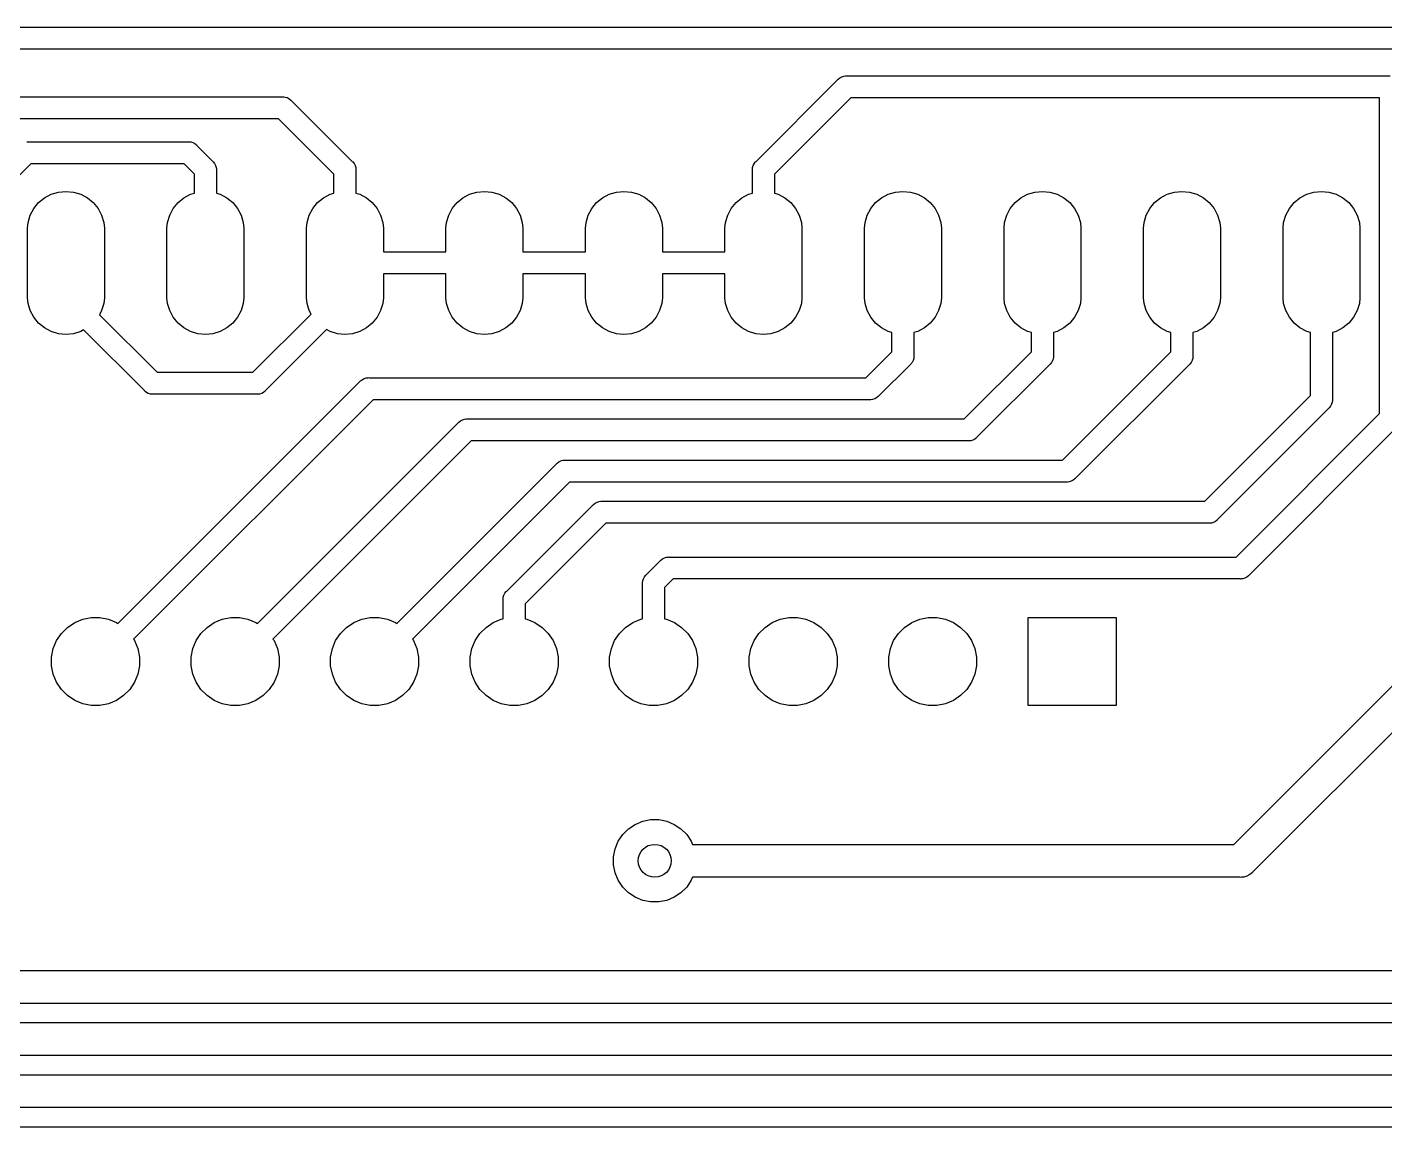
# Model space of a CAD drawing. Extents: x 29 to 167, y -139 to -69.
# Drawn here: x 48.45 to 73.17, y -89.24 to -69.21 of the extents above; entities that cross this region are included whole.
import ezdxf

# ---------------------------------------------------------------- set-up
doc = ezdxf.new("R2010")
doc.units = 0
doc.layers.add('BLACK', color=7, linetype='CONTINUOUS')

msp = doc.modelspace()

# ---------------------------------------------------------------- linework, layer by layer
at = {"layer": 'BLACK', "linetype": 'CONTINUOUS'}
for p, q in [((46.4843, -69.2055), (126.8, -69.2055)), ((126.727, -69.6055), (46.5573, -69.6055)), ((61.7255, -71.6516), (63.2171, -70.16)), ((63.2171, -70.16), (63.2234, -70.1524)), ((63.2234, -70.1524), (63.2538, -70.1274)), ((63.2538, -70.1274), (63.2886, -70.1088)), ((63.2886, -70.1088), (63.3263, -70.0974)), ((63.3263, -70.0974), (63.3557, -70.0945)), ((63.3557, -70.0945), (63.3655, -70.0935)), ((63.3655, -70.0935), (63.3753, -70.0945)), ((63.3753, -70.0945), (73.2692, -70.0945)), ((47.0633, -70.4755), (53.1057, -70.4755)), ((53.1057, -70.4755), (53.1155, -70.4745)), ((53.1155, -70.4745), (53.1253, -70.4755)), ((53.1253, -70.4755), (53.1253, -70.4755)), ((53.1253, -70.4755), (53.1547, -70.4784)), ((53.1547, -70.4784), (53.1924, -70.4898)), ((53.1924, -70.4898), (53.2272, -70.5084)), ((53.2272, -70.5084), (53.2576, -70.5334)), ((53.2576, -70.5334), (53.2639, -70.541)), ((53.2639, -70.541), (54.3745, -71.6516)), ((63.4483, -70.4945), (62.06, -71.8828)), ((73.079, -70.4945), (63.4483, -70.4945)), ((73.079, -76.2442), (73.079, -70.4945)), ((53.0327, -70.8755), (47.1363, -70.8755)), ((54.04, -71.8828), (53.0327, -70.8755)), ((48.4483, -71.2942), (51.3844, -71.2942)), ((51.3844, -71.2942), (51.3942, -71.2932)), ((51.3942, -71.2932), (51.404, -71.2942)), ((51.404, -71.2942), (51.404, -71.2942)), ((51.404, -71.2942), (51.4334, -71.2971)), ((51.4334, -71.2971), (51.4711, -71.3085)), ((51.4711, -71.3085), (51.5058, -71.3271)), ((51.5058, -71.3271), (51.5363, -71.3521)), ((51.5363, -71.3521), (51.5425, -71.3597)), ((51.5425, -71.3597), (51.8345, -71.6516)), ((51.8345, -71.6516), (51.8421, -71.6579)), ((51.8421, -71.6579), (51.8671, -71.6883)), ((54.3745, -71.6516), (54.3821, -71.6579)), ((54.3821, -71.6579), (54.4071, -71.6883)), ((61.6929, -71.6883), (61.7179, -71.6579)), ((61.7179, -71.6579), (61.7255, -71.6516)), ((48.5214, -71.6942), (48.07, -72.1455)), ((51.3113, -71.6942), (48.5214, -71.6942)), ((51.5, -71.8828), (51.3113, -71.6942)), ((51.5, -72.2292), (51.5, -71.8828)), ((51.8671, -71.6883), (51.8857, -71.7231)), ((51.8857, -71.7231), (51.8971, -71.7608)), ((51.8971, -71.7608), (51.9, -71.7902)), ((51.9, -71.7902), (51.9, -71.7902)), ((51.9, -71.7902), (51.901, -71.8)), ((51.901, -71.8), (51.9, -71.8098)), ((51.9, -71.8098), (51.9, -72.2292)), ((54.04, -72.2292), (54.04, -71.8828)), ((54.4071, -71.6883), (54.4257, -71.7231)), ((54.4257, -71.7231), (54.4371, -71.7608)), ((54.4371, -71.7608), (54.44, -71.7902)), ((54.44, -71.7902), (54.44, -71.7902)), ((54.44, -71.7902), (54.441, -71.8)), ((54.441, -71.8), (54.44, -71.8098)), ((54.44, -71.8098), (54.44, -72.2292)), ((61.659, -71.8), (61.6629, -71.7608)), ((61.66, -71.8098), (61.659, -71.8)), ((61.66, -72.2292), (61.66, -71.8098)), ((61.6629, -71.7608), (61.6743, -71.7231)), ((61.6743, -71.7231), (61.6898, -71.6942)), ((61.6898, -71.6942), (61.6929, -71.6883)), ((62.06, -71.8828), (62.06, -72.2292)), ((48.5752, -72.5092), (48.6626, -72.4026)), ((48.6626, -72.4026), (48.7692, -72.3152)), ((48.7692, -72.3152), (48.8908, -72.2502)), ((48.8908, -72.2502), (49.0228, -72.2101)), ((49.0228, -72.2101), (49.16, -72.1966)), ((49.16, -72.1966), (49.2972, -72.2101)), ((49.2972, -72.2101), (49.4292, -72.2502)), ((49.4292, -72.2502), (49.5508, -72.3152)), ((49.5508, -72.3152), (49.6574, -72.4026)), ((49.6574, -72.4026), (49.7448, -72.5092)), ((51.1152, -72.5092), (51.2026, -72.4026)), ((51.2026, -72.4026), (51.3092, -72.3152)), ((51.3092, -72.3152), (51.4308, -72.2502)), ((51.4308, -72.2502), (51.5, -72.2292)), ((51.9, -72.2292), (51.9692, -72.2502)), ((51.9692, -72.2502), (52.0908, -72.3152)), ((52.0908, -72.3152), (52.1974, -72.4026)), ((52.1974, -72.4026), (52.2848, -72.5092)), ((53.6552, -72.5092), (53.7426, -72.4026)), ((53.7426, -72.4026), (53.8492, -72.3152)), ((53.8492, -72.3152), (53.9708, -72.2502)), ((53.9708, -72.2502), (54.04, -72.2292)), ((54.44, -72.2292), (54.5092, -72.2502)), ((54.5092, -72.2502), (54.6308, -72.3152)), ((54.6308, -72.3152), (54.7374, -72.4026)), ((54.7374, -72.4026), (54.8248, -72.5092)), ((56.1952, -72.5092), (56.2826, -72.4026)), ((56.2826, -72.4026), (56.3892, -72.3152)), ((56.3892, -72.3152), (56.5108, -72.2502)), ((56.5108, -72.2502), (56.6428, -72.2101)), ((56.6428, -72.2101), (56.78, -72.1966)), ((56.78, -72.1966), (56.9172, -72.2101)), ((56.9172, -72.2101), (57.0492, -72.2502)), ((57.0492, -72.2502), (57.1708, -72.3152)), ((57.1708, -72.3152), (57.2774, -72.4026)), ((57.2774, -72.4026), (57.3648, -72.5092)), ((58.7352, -72.5092), (58.8226, -72.4026)), ((58.8226, -72.4026), (58.9292, -72.3152)), ((58.9292, -72.3152), (59.0508, -72.2502)), ((59.0508, -72.2502), (59.1828, -72.2101)), ((59.1828, -72.2101), (59.32, -72.1966)), ((59.32, -72.1966), (59.4572, -72.2101)), ((59.4572, -72.2101), (59.5892, -72.2502)), ((59.5892, -72.2502), (59.7108, -72.3152)), ((59.7108, -72.3152), (59.8174, -72.4026)), ((59.8174, -72.4026), (59.9048, -72.5092)), ((61.2752, -72.5092), (61.3626, -72.4026)), ((61.3626, -72.4026), (61.4692, -72.3152)), ((61.4692, -72.3152), (61.5908, -72.2502)), ((61.5908, -72.2502), (61.66, -72.2292)), ((62.06, -72.2292), (62.1292, -72.2502)), ((62.1292, -72.2502), (62.2508, -72.3152)), ((62.2508, -72.3152), (62.3574, -72.4026)), ((62.3574, -72.4026), (62.4448, -72.5092)), ((63.8152, -72.5092), (63.9026, -72.4026)), ((63.9026, -72.4026), (64.0092, -72.3152)), ((64.0092, -72.3152), (64.1308, -72.2502)), ((64.1308, -72.2502), (64.2628, -72.2101)), ((64.2628, -72.2101), (64.4, -72.1966)), ((64.4, -72.1966), (64.5372, -72.2101)), ((64.5372, -72.2101), (64.6692, -72.2502)), ((64.6692, -72.2502), (64.7908, -72.3152)), ((64.7908, -72.3152), (64.8974, -72.4026)), ((64.8974, -72.4026), (64.9848, -72.5092)), ((66.3552, -72.5092), (66.4426, -72.4026)), ((66.4426, -72.4026), (66.5492, -72.3152)), ((66.5492, -72.3152), (66.6708, -72.2502)), ((66.6708, -72.2502), (66.8028, -72.2101)), ((66.8028, -72.2101), (66.94, -72.1966)), ((66.94, -72.1966), (67.0772, -72.2101)), ((67.0772, -72.2101), (67.2092, -72.2502)), ((67.2092, -72.2502), (67.3308, -72.3152)), ((67.3308, -72.3152), (67.4374, -72.4026)), ((67.4374, -72.4026), (67.5248, -72.5092)), ((68.8952, -72.5092), (68.9826, -72.4026)), ((68.9826, -72.4026), (69.0892, -72.3152)), ((69.0892, -72.3152), (69.2108, -72.2502)), ((69.2108, -72.2502), (69.3428, -72.2101)), ((69.3428, -72.2101), (69.48, -72.1966)), ((69.48, -72.1966), (69.6172, -72.2101)), ((69.6172, -72.2101), (69.7492, -72.2502)), ((69.7492, -72.2502), (69.8708, -72.3152)), ((69.8708, -72.3152), (69.9774, -72.4026)), ((69.9774, -72.4026), (70.0648, -72.5092)), ((71.4352, -72.5092), (71.5226, -72.4026)), ((71.5226, -72.4026), (71.6292, -72.3152)), ((71.6292, -72.3152), (71.7508, -72.2502)), ((71.7508, -72.2502), (71.8828, -72.2101)), ((71.8828, -72.2101), (72.02, -72.1966)), ((72.02, -72.1966), (72.1572, -72.2101)), ((72.1572, -72.2101), (72.2892, -72.2502)), ((72.2892, -72.2502), (72.4108, -72.3152)), ((72.4108, -72.3152), (72.5174, -72.4026)), ((72.5174, -72.4026), (72.6048, -72.5092)), ((48.4701, -72.7628), (48.5102, -72.6308)), ((48.5102, -72.6308), (48.5752, -72.5092)), ((49.7448, -72.5092), (49.8098, -72.6308)), ((49.8098, -72.6308), (49.8499, -72.7628)), ((51.0101, -72.7628), (51.0502, -72.6308)), ((51.0502, -72.6308), (51.1152, -72.5092)), ((52.2848, -72.5092), (52.3498, -72.6308)), ((52.3498, -72.6308), (52.3899, -72.7628)), ((53.5501, -72.7628), (53.5902, -72.6308)), ((53.5902, -72.6308), (53.6552, -72.5092)), ((54.8248, -72.5092), (54.8898, -72.6308)), ((54.8898, -72.6308), (54.9299, -72.7628)), ((56.0901, -72.7628), (56.1302, -72.6308)), ((56.1302, -72.6308), (56.1952, -72.5092)), ((57.3648, -72.5092), (57.4298, -72.6308)), ((57.4298, -72.6308), (57.4699, -72.7628)), ((58.6301, -72.7628), (58.6702, -72.6308)), ((58.6702, -72.6308), (58.7352, -72.5092)), ((59.9048, -72.5092), (59.9698, -72.6308)), ((59.9698, -72.6308), (60.0099, -72.7628)), ((61.1701, -72.7628), (61.2102, -72.6308)), ((61.2102, -72.6308), (61.2752, -72.5092)), ((62.4448, -72.5092), (62.5098, -72.6308)), ((62.5098, -72.6308), (62.5499, -72.7628)), ((63.7101, -72.7628), (63.7502, -72.6308)), ((63.7502, -72.6308), (63.8152, -72.5092)), ((64.9848, -72.5092), (65.0498, -72.6308)), ((65.0498, -72.6308), (65.0899, -72.7628)), ((66.2501, -72.7628), (66.2902, -72.6308)), ((66.2902, -72.6308), (66.3552, -72.5092)), ((67.5248, -72.5092), (67.5898, -72.6308)), ((67.5898, -72.6308), (67.6299, -72.7628)), ((68.7901, -72.7628), (68.8302, -72.6308)), ((68.8302, -72.6308), (68.8952, -72.5092)), ((70.0648, -72.5092), (70.1298, -72.6308)), ((70.1298, -72.6308), (70.1699, -72.7628)), ((71.3301, -72.7628), (71.3702, -72.6308)), ((71.3702, -72.6308), (71.4352, -72.5092)), ((72.6048, -72.5092), (72.6698, -72.6308)), ((72.6698, -72.6308), (72.7099, -72.7628)), ((48.46, -72.8656), (48.4701, -72.7628)), ((48.46, -74.1344), (48.46, -72.8656)), ((49.8499, -72.7628), (49.86, -72.8656)), ((49.86, -72.8656), (49.86, -74.1344)), ((51, -72.8656), (51.0101, -72.7628)), ((51, -74.1344), (51, -72.8656)), ((52.3899, -72.7628), (52.4, -72.8656)), ((52.4, -72.8656), (52.4, -74.1344)), ((53.54, -72.8656), (53.5501, -72.7628)), ((53.54, -74.1344), (53.54, -72.8656)), ((54.9299, -72.7628), (54.94, -72.8656)), ((54.94, -72.8656), (54.94, -73.3)), ((56.08, -72.8656), (56.0901, -72.7628)), ((56.08, -73.3), (56.08, -72.8656)), ((57.4699, -72.7628), (57.48, -72.8656)), ((57.48, -72.8656), (57.48, -73.3)), ((58.62, -72.8656), (58.6301, -72.7628)), ((58.62, -73.3), (58.62, -72.8656)), ((60.0099, -72.7628), (60.02, -72.8656)), ((60.02, -72.8656), (60.02, -73.3)), ((61.16, -72.8656), (61.1701, -72.7628)), ((61.16, -73.3), (61.16, -72.8656)), ((62.5499, -72.7628), (62.56, -72.8656)), ((62.56, -72.8656), (62.56, -74.1344)), ((63.7, -72.8656), (63.7101, -72.7628)), ((63.7, -74.1344), (63.7, -72.8656)), ((65.0899, -72.7628), (65.1, -72.8656)), ((65.1, -72.8656), (65.1, -74.1344)), ((66.24, -72.8656), (66.2501, -72.7628)), ((66.24, -74.1344), (66.24, -72.8656)), ((67.6299, -72.7628), (67.64, -72.8656)), ((67.64, -72.8656), (67.64, -74.1344)), ((68.78, -72.8656), (68.7901, -72.7628)), ((68.78, -74.1344), (68.78, -72.8656)), ((70.1699, -72.7628), (70.18, -72.8656)), ((70.18, -72.8656), (70.18, -74.1344)), ((71.32, -72.8656), (71.3301, -72.7628)), ((71.32, -74.1344), (71.32, -72.8656)), ((72.7099, -72.7628), (72.72, -72.8656)), ((72.72, -72.8656), (72.72, -74.1344)), ((54.94, -73.3), (56.08, -73.3)), ((57.48, -73.3), (58.62, -73.3)), ((60.02, -73.3), (61.16, -73.3)), ((56.08, -73.7), (54.94, -73.7)), ((54.94, -73.7), (54.94, -74.1344)), ((56.08, -74.1344), (56.08, -73.7)), ((58.62, -73.7), (57.48, -73.7)), ((57.48, -73.7), (57.48, -74.1344)), ((58.62, -74.1344), (58.62, -73.7)), ((61.16, -73.7), (60.02, -73.7)), ((60.02, -73.7), (60.02, -74.1344)), ((61.16, -74.1344), (61.16, -73.7)), ((48.4701, -74.2372), (48.46, -74.1344)), ((49.86, -74.1344), (49.8499, -74.2372)), ((51.0101, -74.2372), (51, -74.1344)), ((52.4, -74.1344), (52.3899, -74.2372)), ((53.5501, -74.2372), (53.54, -74.1344)), ((54.94, -74.1344), (54.9299, -74.2372)), ((56.0901, -74.2372), (56.08, -74.1344)), ((57.48, -74.1344), (57.4699, -74.2372)), ((58.6301, -74.2372), (58.62, -74.1344)), ((60.02, -74.1344), (60.0099, -74.2372)), ((61.1701, -74.2372), (61.16, -74.1344)), ((62.56, -74.1344), (62.5499, -74.2372)), ((63.7101, -74.2372), (63.7, -74.1344)), ((65.1, -74.1344), (65.0899, -74.2372)), ((66.2501, -74.2372), (66.24, -74.1344)), ((67.64, -74.1344), (67.6299, -74.2372)), ((68.7901, -74.2372), (68.78, -74.1344)), ((70.18, -74.1344), (70.1699, -74.2372)), ((71.3301, -74.2372), (71.32, -74.1344)), ((72.72, -74.1344), (72.7099, -74.2372)), ((48.5102, -74.3692), (48.4701, -74.2372)), ((48.5752, -74.4908), (48.5102, -74.3692)), ((49.8098, -74.3692), (49.7704, -74.443)), ((49.8499, -74.2372), (49.8098, -74.3692)), ((51.0502, -74.3692), (51.0101, -74.2372)), ((51.1152, -74.4908), (51.0502, -74.3692)), ((52.3498, -74.3692), (52.2848, -74.4908)), ((52.3899, -74.2372), (52.3498, -74.3692)), ((53.5902, -74.3692), (53.5501, -74.2372)), ((53.6242, -74.4329), (53.5902, -74.3692)), ((54.8898, -74.3692), (54.8248, -74.4908)), ((54.9299, -74.2372), (54.8898, -74.3692)), ((56.1302, -74.3692), (56.0901, -74.2372)), ((56.1952, -74.4908), (56.1302, -74.3692)), ((57.4298, -74.3692), (57.3648, -74.4908)), ((57.4699, -74.2372), (57.4298, -74.3692)), ((58.6702, -74.3692), (58.6301, -74.2372)), ((58.7352, -74.4908), (58.6702, -74.3692)), ((59.9698, -74.3692), (59.9048, -74.4908)), ((60.0099, -74.2372), (59.9698, -74.3692)), ((61.2102, -74.3692), (61.1701, -74.2372)), ((61.2752, -74.4908), (61.2102, -74.3692)), ((62.5098, -74.3692), (62.4448, -74.4908)), ((62.5499, -74.2372), (62.5098, -74.3692)), ((63.7502, -74.3692), (63.7101, -74.2372)), ((63.8152, -74.4908), (63.7502, -74.3692)), ((65.0498, -74.3692), (64.9848, -74.4908)), ((65.0899, -74.2372), (65.0498, -74.3692)), ((66.2902, -74.3692), (66.2501, -74.2372)), ((66.3552, -74.4908), (66.2902, -74.3692)), ((67.5898, -74.3692), (67.5248, -74.4908)), ((67.6299, -74.2372), (67.5898, -74.3692)), ((68.8302, -74.3692), (68.7901, -74.2372)), ((68.8952, -74.4908), (68.8302, -74.3692)), ((70.1298, -74.3692), (70.0648, -74.4908)), ((70.1699, -74.2372), (70.1298, -74.3692)), ((71.3702, -74.3692), (71.3301, -74.2372)), ((71.4352, -74.4908), (71.3702, -74.3692)), ((72.6698, -74.3692), (72.6048, -74.4908)), ((72.7099, -74.2372), (72.6698, -74.3692)), ((48.6626, -74.5974), (48.5752, -74.4908)), ((48.7692, -74.6848), (48.6626, -74.5974)), ((49.7704, -74.443), (50.8193, -75.492)), ((51.2026, -74.5974), (51.1152, -74.4908)), ((51.3092, -74.6848), (51.2026, -74.5974)), ((52.1974, -74.5974), (52.0908, -74.6848)), ((52.2848, -74.4908), (52.1974, -74.5974)), ((52.5652, -75.492), (53.6242, -74.4329)), ((54.7374, -74.5974), (54.6308, -74.6848)), ((54.8248, -74.4908), (54.7374, -74.5974)), ((56.2826, -74.5974), (56.1952, -74.4908)), ((56.3892, -74.6848), (56.2826, -74.5974)), ((57.2774, -74.5974), (57.1708, -74.6848)), ((57.3648, -74.4908), (57.2774, -74.5974)), ((58.8226, -74.5974), (58.7352, -74.4908)), ((58.9292, -74.6848), (58.8226, -74.5974)), ((59.8174, -74.5974), (59.7108, -74.6848)), ((59.9048, -74.4908), (59.8174, -74.5974)), ((61.3626, -74.5974), (61.2752, -74.4908)), ((61.4692, -74.6848), (61.3626, -74.5974)), ((62.3574, -74.5974), (62.2508, -74.6848)), ((62.4448, -74.4908), (62.3574, -74.5974)), ((63.9026, -74.5974), (63.8152, -74.4908)), ((64.0092, -74.6848), (63.9026, -74.5974)), ((64.8974, -74.5974), (64.7908, -74.6848)), ((64.9848, -74.4908), (64.8974, -74.5974)), ((66.4426, -74.5974), (66.3552, -74.4908)), ((66.5492, -74.6848), (66.4426, -74.5974)), ((67.4374, -74.5974), (67.3308, -74.6848)), ((67.5248, -74.4908), (67.4374, -74.5974)), ((68.9826, -74.5974), (68.8952, -74.4908)), ((69.0892, -74.6848), (68.9826, -74.5974)), ((69.9774, -74.5974), (69.8708, -74.6848)), ((70.0648, -74.4908), (69.9774, -74.5974)), ((71.5226, -74.5974), (71.4352, -74.4908)), ((71.6292, -74.6848), (71.5226, -74.5974)), ((72.5174, -74.5974), (72.4108, -74.6848)), ((72.6048, -74.4908), (72.5174, -74.5974)), ((48.8908, -74.7498), (48.7692, -74.6848)), ((49.0228, -74.7899), (48.8908, -74.7498)), ((49.16, -74.8034), (49.0228, -74.7899)), ((49.2972, -74.7899), (49.16, -74.8034)), ((49.4292, -74.7498), (49.2972, -74.7899)), ((49.4828, -74.7212), (49.4292, -74.7498)), ((50.5881, -75.8265), (49.4828, -74.7212)), ((51.4308, -74.7498), (51.3092, -74.6848)), ((51.5628, -74.7899), (51.4308, -74.7498)), ((51.7, -74.8034), (51.5628, -74.7899)), ((51.8372, -74.7899), (51.7, -74.8034)), ((51.9692, -74.7498), (51.8372, -74.7899)), ((52.0908, -74.6848), (51.9692, -74.7498)), ((53.9071, -74.7158), (52.7964, -75.8265)), ((53.9708, -74.7498), (53.9071, -74.7158)), ((54.1028, -74.7899), (53.9708, -74.7498)), ((54.24, -74.8034), (54.1028, -74.7899)), ((54.3772, -74.7899), (54.24, -74.8034)), ((54.5092, -74.7498), (54.3772, -74.7899)), ((54.6308, -74.6848), (54.5092, -74.7498)), ((56.5108, -74.7498), (56.3892, -74.6848)), ((56.6428, -74.7899), (56.5108, -74.7498)), ((56.78, -74.8034), (56.6428, -74.7899)), ((56.9172, -74.7899), (56.78, -74.8034)), ((57.0492, -74.7498), (56.9172, -74.7899)), ((57.1708, -74.6848), (57.0492, -74.7498)), ((59.0508, -74.7498), (58.9292, -74.6848)), ((59.1828, -74.7899), (59.0508, -74.7498)), ((59.32, -74.8034), (59.1828, -74.7899)), ((59.4572, -74.7899), (59.32, -74.8034)), ((59.5892, -74.7498), (59.4572, -74.7899)), ((59.7108, -74.6848), (59.5892, -74.7498)), ((61.5908, -74.7498), (61.4692, -74.6848)), ((61.7228, -74.7899), (61.5908, -74.7498)), ((61.86, -74.8034), (61.7228, -74.7899)), ((61.9972, -74.7899), (61.86, -74.8034)), ((62.1292, -74.7498), (61.9972, -74.7899)), ((62.2508, -74.6848), (62.1292, -74.7498)), ((64.1308, -74.7498), (64.0092, -74.6848)), ((64.2, -74.7708), (64.1308, -74.7498)), ((64.2, -75.1172), (64.2, -74.7708)), ((64.6692, -74.7498), (64.6, -74.7708)), ((64.6, -74.7708), (64.6, -75.1902)), ((64.7908, -74.6848), (64.6692, -74.7498)), ((66.6708, -74.7498), (66.5492, -74.6848)), ((66.74, -74.7708), (66.6708, -74.7498)), ((66.74, -75.1172), (66.74, -74.7708)), ((67.2092, -74.7498), (67.14, -74.7708)), ((67.14, -74.7708), (67.14, -75.1902)), ((67.3308, -74.6848), (67.2092, -74.7498)), ((69.2108, -74.7498), (69.0892, -74.6848)), ((69.28, -74.7708), (69.2108, -74.7498)), ((69.28, -75.1172), (69.28, -74.7708)), ((69.7492, -74.7498), (69.68, -74.7708)), ((69.68, -74.7708), (69.68, -75.1902)), ((69.8708, -74.6848), (69.7492, -74.7498)), ((71.7508, -74.7498), (71.6292, -74.6848)), ((71.82, -74.7708), (71.7508, -74.7498)), ((71.82, -75.9157), (71.82, -74.7708)), ((72.2892, -74.7498), (72.22, -74.7708)), ((72.22, -74.7708), (72.22, -75.9887)), ((72.4108, -74.6848), (72.2892, -74.7498)), ((63.7257, -75.5915), (64.2, -75.1172)), ((65.5157, -76.3415), (66.74, -75.1172)), ((67.3057, -77.0915), (69.28, -75.1172)), ((64.5345, -75.3484), (63.9569, -75.9259)), ((64.5421, -75.3421), (64.5345, -75.3484)), ((64.5505, -75.3319), (64.5421, -75.3421)), ((64.5671, -75.3117), (64.5505, -75.3319)), ((64.5857, -75.2769), (64.5671, -75.3117)), ((64.5971, -75.2392), (64.5857, -75.2769)), ((64.601, -75.2), (64.5971, -75.2392)), ((64.6, -75.1902), (64.601, -75.2)), ((67.0745, -75.3484), (65.7469, -76.676)), ((67.0821, -75.3421), (67.0745, -75.3484)), ((67.1071, -75.3117), (67.0821, -75.3421)), ((67.1257, -75.2769), (67.1071, -75.3117)), ((67.1275, -75.2709), (67.1257, -75.2769)), ((67.1371, -75.2392), (67.1275, -75.2709)), ((67.1382, -75.2281), (67.1371, -75.2392)), ((67.14, -75.2098), (67.1382, -75.2281)), ((67.14, -75.1902), (67.141, -75.2)), ((67.141, -75.2), (67.14, -75.2098)), ((67.14, -75.2098), (67.14, -75.2098)), ((69.6145, -75.3484), (67.5369, -77.426)), ((69.6221, -75.3421), (69.6145, -75.3484)), ((69.6471, -75.3117), (69.6221, -75.3421)), ((69.6657, -75.2769), (69.6471, -75.3117)), ((69.6675, -75.2709), (69.6657, -75.2769)), ((69.6771, -75.2392), (69.6675, -75.2709)), ((69.6782, -75.2281), (69.6771, -75.2392)), ((69.68, -75.2098), (69.6782, -75.2281)), ((69.68, -75.1902), (69.681, -75.2)), ((69.681, -75.2), (69.68, -75.2098)), ((69.68, -75.2098), (69.68, -75.2098)), ((50.8193, -75.492), (52.5652, -75.492)), ((54.5264, -75.6494), (54.5378, -75.64)), ((54.5378, -75.64), (54.5438, -75.6351)), ((54.5438, -75.6351), (54.5569, -75.6244)), ((54.5569, -75.6244), (54.5916, -75.6058)), ((54.5916, -75.6058), (54.6293, -75.5944)), ((54.6293, -75.5944), (54.6587, -75.5915)), ((54.6587, -75.5915), (54.6685, -75.5905)), ((54.6587, -75.5915), (54.6587, -75.5915)), ((54.6685, -75.5905), (54.6783, -75.5915)), ((54.6783, -75.5915), (63.7257, -75.5915)), ((50.1072, -80.0699), (54.5202, -75.657)), ((50.5944, -75.8341), (50.5881, -75.8265)), ((50.602, -75.8404), (50.5944, -75.8341)), ((50.6248, -75.8591), (50.602, -75.8404)), ((50.602, -75.8404), (50.602, -75.8404)), ((50.6596, -75.8777), (50.6248, -75.8591)), ((50.6973, -75.8891), (50.6596, -75.8777)), ((50.7365, -75.893), (50.6973, -75.8891)), ((52.6872, -75.8891), (52.6578, -75.892)), ((52.7249, -75.8777), (52.6872, -75.8891)), ((52.7597, -75.8591), (52.7249, -75.8777)), ((52.7901, -75.8341), (52.7597, -75.8591)), ((52.7964, -75.8265), (52.7901, -75.8341)), ((54.5202, -75.657), (54.5264, -75.6494)), ((54.7514, -75.9915), (50.3901, -80.3528)), ((50.7463, -75.892), (50.7365, -75.893)), ((52.6382, -75.892), (50.7463, -75.892)), ((52.648, -75.893), (52.6382, -75.892)), ((52.6578, -75.892), (52.648, -75.893)), ((52.6578, -75.892), (52.6578, -75.892)), ((63.7987, -75.9915), (54.7514, -75.9915)), ((63.8085, -75.9924), (63.7987, -75.9915)), ((63.8183, -75.9915), (63.8085, -75.9924)), ((63.8477, -75.9886), (63.8183, -75.9915)), ((63.8183, -75.9915), (63.8183, -75.9915)), ((63.8854, -75.9771), (63.8477, -75.9886)), ((63.9202, -75.9586), (63.8854, -75.9771)), ((63.9506, -75.9336), (63.9202, -75.9586)), ((63.9569, -75.9259), (63.9506, -75.9336)), ((69.8942, -77.8415), (71.82, -75.9157)), ((72.1871, -76.1102), (72.1621, -76.1406)), ((72.2057, -76.0754), (72.1871, -76.1102)), ((72.2171, -76.0377), (72.2057, -76.0754)), ((72.22, -76.0083), (72.2171, -76.0377)), ((72.22, -75.9887), (72.221, -75.9985)), ((72.221, -75.9985), (72.22, -76.0083)), ((72.22, -76.0083), (72.22, -76.0083)), ((56.3164, -76.3994), (56.3469, -76.3744)), ((56.3469, -76.3744), (56.3816, -76.3558)), ((56.3816, -76.3558), (56.4193, -76.3444)), ((56.4193, -76.3444), (56.4487, -76.3415)), ((56.4487, -76.3415), (56.4585, -76.3405)), ((56.4487, -76.3415), (56.4487, -76.3415)), ((56.4585, -76.3405), (56.4683, -76.3415)), ((56.4683, -76.3415), (65.5157, -76.3415)), ((72.1545, -76.1469), (70.1254, -78.176)), ((70.4657, -78.8575), (73.079, -76.2442)), ((72.1621, -76.1406), (72.1545, -76.1469)), ((52.6472, -80.0699), (56.3102, -76.407)), ((56.3102, -76.407), (56.3164, -76.3994)), ((73.4135, -76.4754), (70.6969, -79.192)), ((56.5414, -76.7415), (52.9301, -80.3528)), ((65.5887, -76.7415), (56.5414, -76.7415)), ((65.5985, -76.7424), (65.5887, -76.7415)), ((65.6083, -76.7415), (65.5985, -76.7424)), ((65.6377, -76.7386), (65.6083, -76.7415)), ((65.6083, -76.7415), (65.6083, -76.7415)), ((65.6754, -76.7271), (65.6377, -76.7386)), ((65.7102, -76.7086), (65.6754, -76.7271)), ((65.7406, -76.6836), (65.7102, -76.7086)), ((65.7469, -76.676), (65.7406, -76.6836)), ((58.1064, -77.1494), (58.1369, -77.1244)), ((58.1369, -77.1244), (58.1716, -77.1058)), ((58.1716, -77.1058), (58.1835, -77.1022)), ((58.1835, -77.1022), (58.2093, -77.0944)), ((58.2093, -77.0944), (58.2132, -77.094)), ((58.2132, -77.094), (58.2387, -77.0915)), ((58.2387, -77.0915), (58.2485, -77.0905)), ((58.2387, -77.0915), (58.2387, -77.0915)), ((58.2485, -77.0905), (58.2583, -77.0915)), ((58.2583, -77.0915), (67.3057, -77.0915)), ((55.1872, -80.0699), (58.1001, -77.157)), ((58.1001, -77.157), (58.1064, -77.1494)), ((58.3314, -77.4915), (55.4701, -80.3528)), ((67.3787, -77.4915), (58.3314, -77.4915)), ((67.3885, -77.4925), (67.3787, -77.4915)), ((67.3983, -77.4915), (67.3885, -77.4925)), ((67.4277, -77.4886), (67.3983, -77.4915)), ((67.3983, -77.4915), (67.3983, -77.4915)), ((67.4654, -77.4772), (67.4277, -77.4886)), ((67.5002, -77.4586), (67.4654, -77.4772)), ((67.5306, -77.4336), (67.5002, -77.4586)), ((67.5369, -77.426), (67.5306, -77.4336)), ((58.7955, -77.8744), (58.8302, -77.8558)), ((58.8302, -77.8558), (58.8679, -77.8444)), ((58.8679, -77.8444), (58.8973, -77.8415)), ((58.8973, -77.8415), (58.9071, -77.8405)), ((58.8973, -77.8415), (58.8973, -77.8415)), ((58.9071, -77.8405), (58.9169, -77.8415)), ((58.9169, -77.8415), (69.8942, -77.8415)), ((57.1855, -79.4803), (58.7588, -77.907)), ((58.7588, -77.907), (58.765, -77.8994)), ((58.765, -77.8994), (58.7955, -77.8744)), ((58.99, -78.2415), (57.52, -79.7115)), ((69.9672, -78.2415), (58.99, -78.2415)), ((69.977, -78.2425), (69.9672, -78.2415)), ((69.9868, -78.2415), (69.977, -78.2425)), ((70.0162, -78.2386), (69.9868, -78.2415)), ((69.9868, -78.2415), (69.9868, -78.2415)), ((70.0539, -78.2272), (70.0162, -78.2386)), ((70.0887, -78.2086), (70.0539, -78.2272)), ((70.1191, -78.1836), (70.0887, -78.2086)), ((70.1254, -78.176), (70.1191, -78.1836)), ((60.1247, -78.8575), (60.1345, -78.8565)), ((60.1345, -78.8565), (60.1443, -78.8575)), ((59.7255, -79.1836), (59.9861, -78.923)), ((59.9861, -78.923), (59.9924, -78.9154)), ((59.9924, -78.9154), (60.0228, -78.8904)), ((60.0228, -78.8904), (60.0576, -78.8718)), ((60.0576, -78.8718), (60.0953, -78.8604)), ((60.0953, -78.8604), (60.1247, -78.8575)), ((60.1443, -78.8575), (70.4657, -78.8575)), ((59.659, -79.332), (59.66, -79.3222)), ((59.66, -79.3418), (59.659, -79.332)), ((59.66, -79.3222), (59.6629, -79.2928)), ((59.66, -79.3222), (59.66, -79.3222)), ((59.66, -79.9841), (59.66, -79.3418)), ((59.6629, -79.2928), (59.6743, -79.2551)), ((59.6743, -79.2551), (59.6929, -79.2203)), ((59.6929, -79.2203), (59.7179, -79.1899)), ((59.7179, -79.1899), (59.7255, -79.1836)), ((60.2173, -79.2575), (60.06, -79.4148)), ((70.5387, -79.2575), (60.2173, -79.2575)), ((70.5485, -79.2585), (70.5387, -79.2575)), ((70.5583, -79.2575), (70.5485, -79.2585)), ((70.5877, -79.2546), (70.5583, -79.2575)), ((70.5583, -79.2575), (70.5583, -79.2575)), ((70.6254, -79.2432), (70.5877, -79.2546)), ((70.6602, -79.2246), (70.6254, -79.2432)), ((70.6906, -79.1996), (70.6602, -79.2246)), ((70.6969, -79.192), (70.6906, -79.1996)), ((57.119, -79.6286), (57.1229, -79.5894)), ((57.1229, -79.5894), (57.1343, -79.5517)), ((57.1343, -79.5517), (57.1464, -79.5291)), ((57.1464, -79.5291), (57.1529, -79.517)), ((57.1529, -79.517), (57.1779, -79.4865)), ((57.1779, -79.4865), (57.1855, -79.4803)), ((60.06, -79.4148), (60.06, -79.9841)), ((57.12, -79.6384), (57.119, -79.6286)), ((57.12, -79.9841), (57.12, -79.6384)), ((57.52, -79.7115), (57.52, -79.9841)), ((49.19, -80.1386), (49.3211, -80.051)), ((49.3211, -80.051), (49.4666, -79.9907)), ((49.4666, -79.9907), (49.6212, -79.96)), ((49.6212, -79.96), (49.7788, -79.96)), ((49.7788, -79.96), (49.9334, -79.9907)), ((49.9334, -79.9907), (50.0789, -80.051)), ((50.0789, -80.051), (50.1072, -80.0699)), ((51.73, -80.1386), (51.8611, -80.051)), ((51.8611, -80.051), (52.0066, -79.9907)), ((52.0066, -79.9907), (52.1612, -79.96)), ((52.1612, -79.96), (52.3188, -79.96)), ((52.3188, -79.96), (52.4734, -79.9907)), ((52.4734, -79.9907), (52.6189, -80.051)), ((52.6189, -80.051), (52.6472, -80.0699)), ((54.27, -80.1386), (54.4011, -80.051)), ((54.4011, -80.051), (54.5466, -79.9907)), ((54.5466, -79.9907), (54.7012, -79.96)), ((54.7012, -79.96), (54.8588, -79.96)), ((54.8588, -79.96), (55.0134, -79.9907)), ((55.0134, -79.9907), (55.1589, -80.051)), ((55.1589, -80.051), (55.1872, -80.0699)), ((56.81, -80.1386), (56.9411, -80.051)), ((56.9411, -80.051), (57.0866, -79.9907)), ((57.0866, -79.9907), (57.12, -79.9841)), ((57.52, -79.9841), (57.5534, -79.9907)), ((57.5534, -79.9907), (57.6989, -80.051)), ((57.6989, -80.051), (57.83, -80.1386)), ((59.35, -80.1386), (59.4811, -80.051)), ((59.4811, -80.051), (59.6266, -79.9907)), ((59.6266, -79.9907), (59.66, -79.9841)), ((60.06, -79.9841), (60.0934, -79.9907)), ((60.0934, -79.9907), (60.2389, -80.051)), ((60.2389, -80.051), (60.37, -80.1386)), ((61.89, -80.1386), (62.0211, -80.051)), ((62.0211, -80.051), (62.1666, -79.9907)), ((62.1666, -79.9907), (62.3212, -79.96)), ((62.3212, -79.96), (62.4788, -79.96)), ((62.4788, -79.96), (62.6334, -79.9907)), ((62.6334, -79.9907), (62.7789, -80.051)), ((62.7789, -80.051), (62.91, -80.1386)), ((64.43, -80.1386), (64.5611, -80.051)), ((64.5611, -80.051), (64.7066, -79.9907)), ((64.7066, -79.9907), (64.8612, -79.96)), ((64.8612, -79.96), (65.0188, -79.96)), ((65.0188, -79.96), (65.1734, -79.9907)), ((65.1734, -79.9907), (65.3189, -80.051)), ((65.3189, -80.051), (65.45, -80.1386)), ((66.68, -81.56), (66.68, -79.96)), ((66.68, -79.96), (68.28, -79.96)), ((68.28, -79.96), (68.28, -81.56)), ((48.991, -80.3811), (49.0786, -80.25)), ((49.0786, -80.25), (49.19, -80.1386)), ((51.531, -80.3811), (51.6186, -80.25)), ((51.6186, -80.25), (51.73, -80.1386)), ((54.071, -80.3811), (54.1586, -80.25)), ((54.1586, -80.25), (54.27, -80.1386)), ((56.611, -80.3811), (56.6986, -80.25)), ((56.6986, -80.25), (56.81, -80.1386)), ((57.83, -80.1386), (57.9414, -80.25)), ((57.9414, -80.25), (58.029, -80.3811)), ((59.151, -80.3811), (59.2386, -80.25)), ((59.2386, -80.25), (59.35, -80.1386)), ((60.37, -80.1386), (60.4814, -80.25)), ((60.4814, -80.25), (60.569, -80.3811)), ((61.691, -80.3811), (61.7786, -80.25)), ((61.7786, -80.25), (61.89, -80.1386)), ((62.91, -80.1386), (63.0214, -80.25)), ((63.0214, -80.25), (63.109, -80.3811)), ((64.231, -80.3811), (64.3186, -80.25)), ((64.3186, -80.25), (64.43, -80.1386)), ((65.45, -80.1386), (65.5614, -80.25)), ((65.5614, -80.25), (65.649, -80.3811)), ((70.4242, -84.0915), (74.26, -80.2557)), ((48.9, -80.6812), (48.9307, -80.5266)), ((48.9307, -80.5266), (48.991, -80.3811)), ((50.3901, -80.3528), (50.409, -80.3811)), ((50.409, -80.3811), (50.4693, -80.5266)), ((50.4693, -80.5266), (50.5, -80.6812)), ((51.44, -80.6812), (51.4707, -80.5266)), ((51.4707, -80.5266), (51.531, -80.3811)), ((52.9301, -80.3528), (52.949, -80.3811)), ((52.949, -80.3811), (53.0093, -80.5266)), ((53.0093, -80.5266), (53.04, -80.6812)), ((53.98, -80.6812), (54.0107, -80.5266)), ((54.0107, -80.5266), (54.071, -80.3811)), ((55.4701, -80.3528), (55.489, -80.3811)), ((55.489, -80.3811), (55.5493, -80.5266)), ((55.5493, -80.5266), (55.58, -80.6812)), ((56.52, -80.6812), (56.5507, -80.5266)), ((56.5507, -80.5266), (56.611, -80.3811)), ((58.029, -80.3811), (58.0893, -80.5266)), ((58.0893, -80.5266), (58.12, -80.6812)), ((59.06, -80.6812), (59.0907, -80.5266)), ((59.0907, -80.5266), (59.151, -80.3811)), ((60.569, -80.3811), (60.6293, -80.5266)), ((60.6293, -80.5266), (60.66, -80.6812)), ((61.6, -80.6812), (61.6307, -80.5266)), ((61.6307, -80.5266), (61.691, -80.3811)), ((63.109, -80.3811), (63.1693, -80.5266)), ((63.1693, -80.5266), (63.2, -80.6812)), ((64.14, -80.6812), (64.1707, -80.5266)), ((64.1707, -80.5266), (64.231, -80.3811)), ((65.649, -80.3811), (65.7093, -80.5266)), ((65.7093, -80.5266), (65.74, -80.6812)), ((48.9, -80.8388), (48.9, -80.6812)), ((50.5, -80.6812), (50.5, -80.8388)), ((51.44, -80.8388), (51.44, -80.6812)), ((53.04, -80.6812), (53.04, -80.8388)), ((53.98, -80.8388), (53.98, -80.6812)), ((55.58, -80.6812), (55.58, -80.8388)), ((56.52, -80.8388), (56.52, -80.6812)), ((58.12, -80.6812), (58.12, -80.8388)), ((59.06, -80.8388), (59.06, -80.6812)), ((60.66, -80.6812), (60.66, -80.8388)), ((61.6, -80.8388), (61.6, -80.6812)), ((63.2, -80.6812), (63.2, -80.8388)), ((64.14, -80.8388), (64.14, -80.6812)), ((65.74, -80.6812), (65.74, -80.8388)), ((74.7617, -80.6025), (70.7711, -84.5932)), ((48.9307, -80.9934), (48.9, -80.8388)), ((48.991, -81.1389), (48.9307, -80.9934)), ((50.4693, -80.9934), (50.409, -81.1389)), ((50.5, -80.8388), (50.4693, -80.9934)), ((51.4707, -80.9934), (51.44, -80.8388)), ((51.531, -81.1389), (51.4707, -80.9934)), ((53.0093, -80.9934), (52.949, -81.1389)), ((53.04, -80.8388), (53.0093, -80.9934)), ((54.0107, -80.9934), (53.98, -80.8388)), ((54.071, -81.1389), (54.0107, -80.9934)), ((55.5493, -80.9934), (55.489, -81.1389)), ((55.58, -80.8388), (55.5493, -80.9934)), ((56.5507, -80.9934), (56.52, -80.8388)), ((56.611, -81.1389), (56.5507, -80.9934)), ((58.0893, -80.9934), (58.029, -81.1389)), ((58.12, -80.8388), (58.0893, -80.9934)), ((59.0907, -80.9934), (59.06, -80.8388)), ((59.151, -81.1389), (59.0907, -80.9934)), ((60.6293, -80.9934), (60.569, -81.1389)), ((60.66, -80.8388), (60.6293, -80.9934)), ((61.6307, -80.9934), (61.6, -80.8388)), ((61.691, -81.1389), (61.6307, -80.9934)), ((63.1693, -80.9934), (63.109, -81.1389)), ((63.2, -80.8388), (63.1693, -80.9934)), ((64.1707, -80.9934), (64.14, -80.8388)), ((64.231, -81.1389), (64.1707, -80.9934)), ((65.7093, -80.9934), (65.649, -81.1389)), ((65.74, -80.8388), (65.7093, -80.9934)), ((49.0786, -81.27), (48.991, -81.1389)), ((49.19, -81.3814), (49.0786, -81.27)), ((50.3214, -81.27), (50.21, -81.3814)), ((50.409, -81.1389), (50.3214, -81.27)), ((51.6186, -81.27), (51.531, -81.1389)), ((51.73, -81.3814), (51.6186, -81.27)), ((52.8614, -81.27), (52.75, -81.3814)), ((52.949, -81.1389), (52.8614, -81.27)), ((54.1586, -81.27), (54.071, -81.1389)), ((54.27, -81.3814), (54.1586, -81.27)), ((55.4014, -81.27), (55.29, -81.3814)), ((55.489, -81.1389), (55.4014, -81.27)), ((56.6986, -81.27), (56.611, -81.1389)), ((56.81, -81.3814), (56.6986, -81.27)), ((57.9414, -81.27), (57.83, -81.3814)), ((58.029, -81.1389), (57.9414, -81.27)), ((59.2386, -81.27), (59.151, -81.1389)), ((59.35, -81.3814), (59.2386, -81.27)), ((60.4814, -81.27), (60.37, -81.3814)), ((60.569, -81.1389), (60.4814, -81.27)), ((61.7786, -81.27), (61.691, -81.1389)), ((61.89, -81.3814), (61.7786, -81.27)), ((63.0214, -81.27), (62.91, -81.3814)), ((63.109, -81.1389), (63.0214, -81.27)), ((64.3186, -81.27), (64.231, -81.1389)), ((64.43, -81.3814), (64.3186, -81.27)), ((65.5614, -81.27), (65.45, -81.3814)), ((65.649, -81.1389), (65.5614, -81.27)), ((49.3211, -81.469), (49.19, -81.3814)), ((49.4666, -81.5293), (49.3211, -81.469)), ((49.6212, -81.56), (49.4666, -81.5293)), ((49.7788, -81.56), (49.6212, -81.56)), ((49.9334, -81.5293), (49.7788, -81.56)), ((50.0789, -81.469), (49.9334, -81.5293)), ((50.21, -81.3814), (50.0789, -81.469)), ((51.8611, -81.469), (51.73, -81.3814)), ((52.0066, -81.5293), (51.8611, -81.469)), ((52.1612, -81.56), (52.0066, -81.5293)), ((52.3188, -81.56), (52.1612, -81.56)), ((52.4734, -81.5293), (52.3188, -81.56)), ((52.6189, -81.469), (52.4734, -81.5293)), ((52.75, -81.3814), (52.6189, -81.469)), ((54.4011, -81.469), (54.27, -81.3814)), ((54.5466, -81.5293), (54.4011, -81.469)), ((54.7012, -81.56), (54.5466, -81.5293)), ((54.8588, -81.56), (54.7012, -81.56)), ((55.0134, -81.5293), (54.8588, -81.56)), ((55.1589, -81.469), (55.0134, -81.5293)), ((55.29, -81.3814), (55.1589, -81.469)), ((56.9411, -81.469), (56.81, -81.3814)), ((57.0866, -81.5293), (56.9411, -81.469)), ((57.2412, -81.56), (57.0866, -81.5293)), ((57.3988, -81.56), (57.2412, -81.56)), ((57.5534, -81.5293), (57.3988, -81.56)), ((57.6989, -81.469), (57.5534, -81.5293)), ((57.83, -81.3814), (57.6989, -81.469)), ((59.4811, -81.469), (59.35, -81.3814)), ((59.6266, -81.5293), (59.4811, -81.469)), ((59.7812, -81.56), (59.6266, -81.5293)), ((59.9388, -81.56), (59.7812, -81.56)), ((60.0934, -81.5293), (59.9388, -81.56)), ((60.2389, -81.469), (60.0934, -81.5293)), ((60.37, -81.3814), (60.2389, -81.469)), ((62.0211, -81.469), (61.89, -81.3814)), ((62.1666, -81.5293), (62.0211, -81.469)), ((62.3212, -81.56), (62.1666, -81.5293)), ((62.4788, -81.56), (62.3212, -81.56)), ((62.6334, -81.5293), (62.4788, -81.56)), ((62.7789, -81.469), (62.6334, -81.5293)), ((62.91, -81.3814), (62.7789, -81.469)), ((64.5611, -81.469), (64.43, -81.3814)), ((64.7066, -81.5293), (64.5611, -81.469)), ((64.8612, -81.56), (64.7066, -81.5293)), ((65.0188, -81.56), (64.8612, -81.56)), ((65.1734, -81.5293), (65.0188, -81.56)), ((65.3189, -81.469), (65.1734, -81.5293)), ((65.45, -81.3814), (65.3189, -81.469)), ((68.28, -81.56), (66.68, -81.56)), ((59.4024, -83.8089), (59.5252, -83.7269)), ((59.5252, -83.7269), (59.6617, -83.6703)), ((59.6617, -83.6703), (59.8066, -83.6415)), ((59.8066, -83.6415), (59.9544, -83.6415)), ((59.9544, -83.6415), (60.0993, -83.6703)), ((60.0993, -83.6703), (60.2358, -83.7269)), ((60.2358, -83.7269), (60.3586, -83.8089)), ((59.1593, -84.1727), (59.2159, -84.0362)), ((59.2159, -84.0362), (59.2979, -83.9134)), ((59.2979, -83.9134), (59.4024, -83.8089)), ((60.3586, -83.8089), (60.4631, -83.9134)), ((60.4631, -83.9134), (60.5451, -84.0362)), ((60.5451, -84.0362), (60.568, -84.0915)), ((59.1305, -84.3176), (59.1593, -84.1727)), ((60.568, -84.0915), (70.4242, -84.0915)), ((59.1305, -84.4654), (59.1305, -84.3176)), ((59.1593, -84.6103), (59.1305, -84.4654)), ((59.2159, -84.7468), (59.1593, -84.6103)), ((59.2979, -84.8696), (59.2159, -84.7468)), ((60.5451, -84.7468), (60.4631, -84.8696)), ((60.568, -84.6915), (60.5451, -84.7468)), ((70.5338, -84.6915), (60.568, -84.6915)), ((70.5485, -84.6929), (70.5338, -84.6915)), ((70.5632, -84.6915), (70.5485, -84.6929)), ((70.6073, -84.6872), (70.5632, -84.6915)), ((70.5632, -84.6915), (70.5632, -84.6915)), ((70.6639, -84.67), (70.6073, -84.6872)), ((70.716, -84.6421), (70.6639, -84.67)), ((70.7617, -84.6047), (70.716, -84.6421)), ((70.7711, -84.5932), (70.7617, -84.6047)), ((59.4024, -84.9741), (59.2979, -84.8696)), ((59.5252, -85.0561), (59.4024, -84.9741)), ((60.3586, -84.9741), (60.2358, -85.0561)), ((60.4631, -84.8696), (60.3586, -84.9741)), ((59.6617, -85.1127), (59.5252, -85.0561)), ((59.8066, -85.1415), (59.6617, -85.1127)), ((59.9544, -85.1415), (59.8066, -85.1415)), ((60.0993, -85.1127), (59.9544, -85.1415)), ((60.2358, -85.0561), (60.0993, -85.1127)), ((48.1317, -86.3875), (97.0867, -86.3875)), ((96.9772, -86.9875), (48.0222, -86.9875)), ((46.5417, -87.3375), (96.2587, -87.3375)), ((96.1492, -87.9375), (46.4322, -87.9375)), ((44.9517, -88.2875), (95.8652, -88.2875)), ((95.7557, -88.8875), (44.8422, -88.8875)), ((46.0172, -89.2375), (86.0303, -89.2375))]:
    msp.add_line(p, q, dxfattribs=at)
at = {"layer": 'BLACK'}
msp.add_circle((59.8805, -84.3915), 0.3, dxfattribs=at)

doc.saveas('drawing.dxf')
